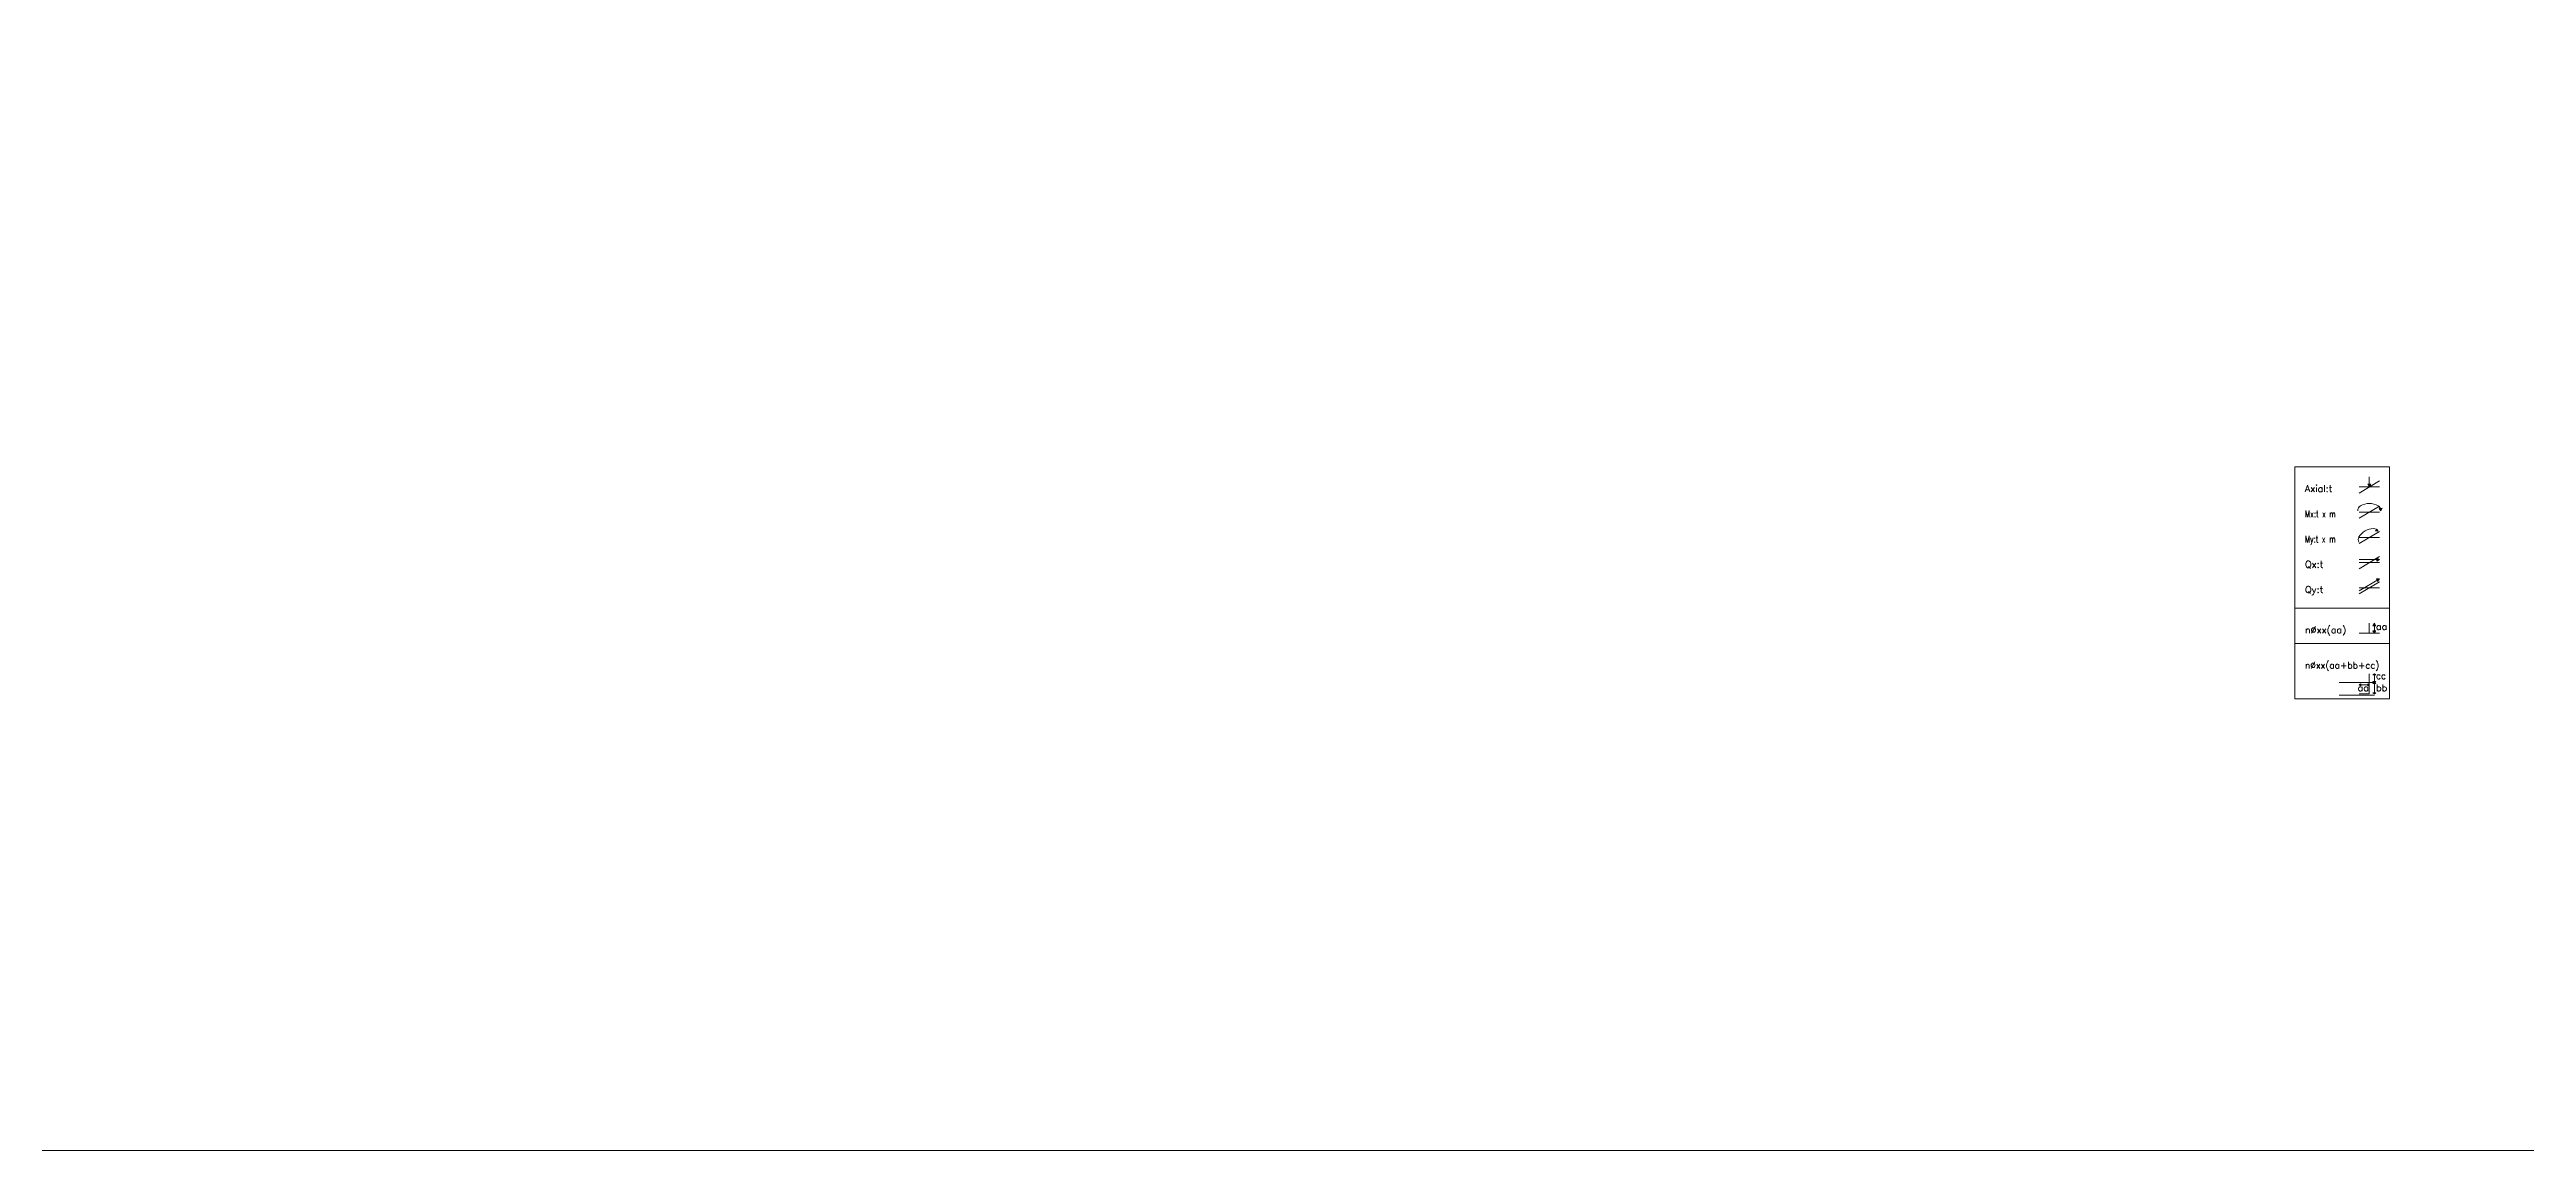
# Model space of a CAD drawing. Header units: metres. Extents: x 0 to 119, y 0 to 84.
# Drawn here: x 23.04 to 62.32, y 0 to 17.45 of the extents above; entities that cross this region are included whole.
import ezdxf
from ezdxf.enums import TextEntityAlignment as Align

# ---------------------------------------------------------------- set-up
doc = ezdxf.new("R2010")
doc.units = ezdxf.units.M
for name, color, linetype, lineweight in [('QUAD_BORDA', 1, 'Continuous', 20), ('QUAD_LIMITES', 2, 'Continuous', 0), ('TABLAS', 1, 'Continuous', 0)]:
    doc.layers.add(name, color=color, linetype=linetype, lineweight=lineweight)
doc.styles.add('CYPETXT', font='', dxfattribs={"height": 0.2})
doc.styles.get('CYPETXT').set_extended_font_data('romans')

msp = doc.modelspace()

# ---------------------------------------------------------------- hatches: boundary and pattern name
at = {"layer": 'TABLAS'}
for points in [[(59.8304, 10.51708), (59.856, 10.55868), (59.8048, 10.55868)], [(59.96736, 9.8153), (59.96014, 9.84393), (59.92581, 9.81899)], [(60.0144, 10.14108), (60.0336, 10.18108), (59.9872, 10.17468)], [(59.9904, 9.06108), (59.9424, 9.06108), (59.9616, 9.01948)], [(59.9904, 9.36508), (59.9488, 9.39068), (59.9488, 9.33948)], [(59.9104, 8.35708), (59.8848, 8.31548), (59.936, 8.31548)], [(59.9104, 8.19708), (59.936, 8.23868), (59.8848, 8.23868)], [(59.9104, 7.55708), (59.8848, 7.54108), (59.936, 7.54108)], [(59.6704, 7.38108), (59.696, 7.36508), (59.696, 7.39708)], [(59.8304, 7.38108), (59.8048, 7.39708), (59.8048, 7.36508)], [(59.9104, 7.41708), (59.936, 7.43308), (59.8848, 7.43308)], [(59.9104, 7.41708), (59.8848, 7.40108), (59.936, 7.40108)], [(59.9104, 7.23708), (59.936, 7.25308), (59.8848, 7.25308)]]:
    msp.add_hatch(color=256, dxfattribs=at).paths.add_polyline_path(points, flags=0)

# ---------------------------------------------------------------- linework, layer by layer
at = {"layer": 'QUAD_BORDA'}
msp.add_lwpolyline([(0, 0), (118.8, 0), (118.8, 84), (0, 84), (0, 0)], close=True, dxfattribs=at)
at = {"layer": 'QUAD_LIMITES'}
msp.add_lwpolyline([(0, 0), (118.8, 0), (118.8, 84), (0, 84), (0, 0)], close=True, dxfattribs=at)
at = {"layer": 'TABLAS'}
for p, q in [((59.6704, 10.42108), (59.9904, 10.61308)), ((59.8304, 10.51708), (59.8304, 10.67708)), ((59.6704, 10.51708), (59.9904, 10.51708)), ((59.6704, 10.02108), (59.9904, 10.21308)), ((59.6704, 10.11708), (59.9904, 10.11708)), ((59.6704, 9.62108), (59.9904, 9.81308)), ((59.6704, 9.71708), (59.9904, 9.71708)), ((59.6704, 9.22108), (59.9904, 9.41308)), ((59.6704, 9.36508), (59.9904, 9.36508)), ((59.6704, 9.31708), (59.9904, 9.31708)), ((59.6704, 8.86908), (59.9904, 9.06108)), ((59.6704, 8.82108), (59.9904, 9.01308)), ((59.6704, 8.91708), (59.9904, 8.91708)), ((58.6496, 8.59708), (60.1504, 8.59708)), ((59.9104, 8.19708), (59.9104, 8.35708)), ((58.6496, 8.03708), (60.1504, 8.03708)), ((59.6704, 8.19708), (59.9904, 8.19708)), ((59.9104, 7.55708), (59.9104, 7.41708)), ((59.3504, 7.41708), (59.9104, 7.41708)), ((59.3504, 7.21708), (59.9104, 7.21708)), ((59.8304, 7.38108), (59.6704, 7.38108)), ((59.9104, 7.23708), (59.9104, 7.41708))]:
    msp.add_line(p, q, dxfattribs=at)
at = {"layer": 'TABLAS', "lineweight": 15}
for p, q in [((59.8304, 8.19708), (59.8304, 8.35708)), ((59.8304, 7.23708), (59.8304, 7.55708)), ((59.8304, 7.23708), (59.6704, 7.23708))]:
    msp.add_line(p, q, dxfattribs=at)
at = {"layer": 'TABLAS'}
for points in [[(58.6496, 7.15708), (60.1504, 7.15708), (60.1504, 10.83708), (58.6496, 10.83708), (58.6496, 7.15708)], [(59.8304, 10.51708), (59.856, 10.55868), (59.8048, 10.55868)], [(59.96736, 9.8153), (59.96014, 9.84393), (59.92581, 9.81899)], [(60.0144, 10.14108), (60.0336, 10.18108), (59.9872, 10.17468)], [(59.9904, 9.06108), (59.9424, 9.06108), (59.9616, 9.01948)], [(59.9904, 9.36508), (59.9488, 9.39068), (59.9488, 9.33948)], [(59.9104, 8.35708), (59.8848, 8.31548), (59.936, 8.31548)], [(59.9104, 8.19708), (59.936, 8.23868), (59.8848, 8.23868)], [(59.9104, 7.55708), (59.8848, 7.54108), (59.936, 7.54108)], [(59.6704, 7.38108), (59.696, 7.36508), (59.696, 7.39708)], [(59.8304, 7.38108), (59.8048, 7.39708), (59.8048, 7.36508)], [(59.9104, 7.41708), (59.936, 7.43308), (59.8848, 7.43308)], [(59.9104, 7.41708), (59.8848, 7.40108), (59.936, 7.40108)], [(59.9104, 7.23708), (59.936, 7.25308), (59.8848, 7.25308)]]:
    msp.add_lwpolyline(points, close=True, dxfattribs=at)
for centre, radius, start, end in [((59.7344, 10.14108), 0.088, 120, 180), ((59.8304, 9.97481), 0.28, 60, 120), ((59.9264, 10.14108), 0.088, 0, 60), ((59.90147, 9.58093), 0.27619, 91.237855, 148.437278), ((59.89527, 9.77395), 0.0831, 29.837566, 89.837566), ((59.738, 9.68374), 0.0831, 149.837566, 209.837566)]:
    msp.add_arc(centre, radius, start, end, dxfattribs=at)

# ---------------------------------------------------------------- texts
at = {"layer": 'TABLAS', "style": 'CYPETXT'}
for s, height, width, p, p2 in [('Axial:t', 0.106667, 0.909988, (58.8096, 10.43708), (59.2448, 10.43708)), ('Mx:t x m', 0.106667, 0.624106, (58.8096, 10.03708), (59.2976, 10.03708)), ('My:t x m', 0.106667, 0.628103, (58.8096, 9.63708), (59.2976, 9.63708)), ('Qx:t', 0.106667, 0.927595, (58.8096, 9.23708), (59.1024, 9.23708)), ('Qy:t', 0.106667, 0.942452, (58.8096, 8.83708), (59.1024, 8.83708)), ('n%%cxx(aa)', 0.106667, 0.921834, (58.8096, 8.19708), (59.4656, 8.19708)), ('aa', 0.106667, 0.916473, (59.936, 8.25042), (60.1152, 8.25042)), ('n%%cxx(aa+bb+cc)', 0.1066667, 0.869288, (58.8096, 7.63708), (59.9904, 7.63708)), ('cc', 0.106667, 0.862812, (59.936, 7.47042), (60.096, 7.47042)), ('aa', 0.106667, 0.916473, (59.6448, 7.27975), (59.824, 7.27975)), ('bb', 0.106667, 0.916473, (59.936, 7.27975), (60.1152, 7.27975))]:
    msp.add_text(s, height=height, dxfattribs=dict(at, width=width)).set_placement(p, p2, align=Align.FIT)

doc.saveas('drawing.dxf')
